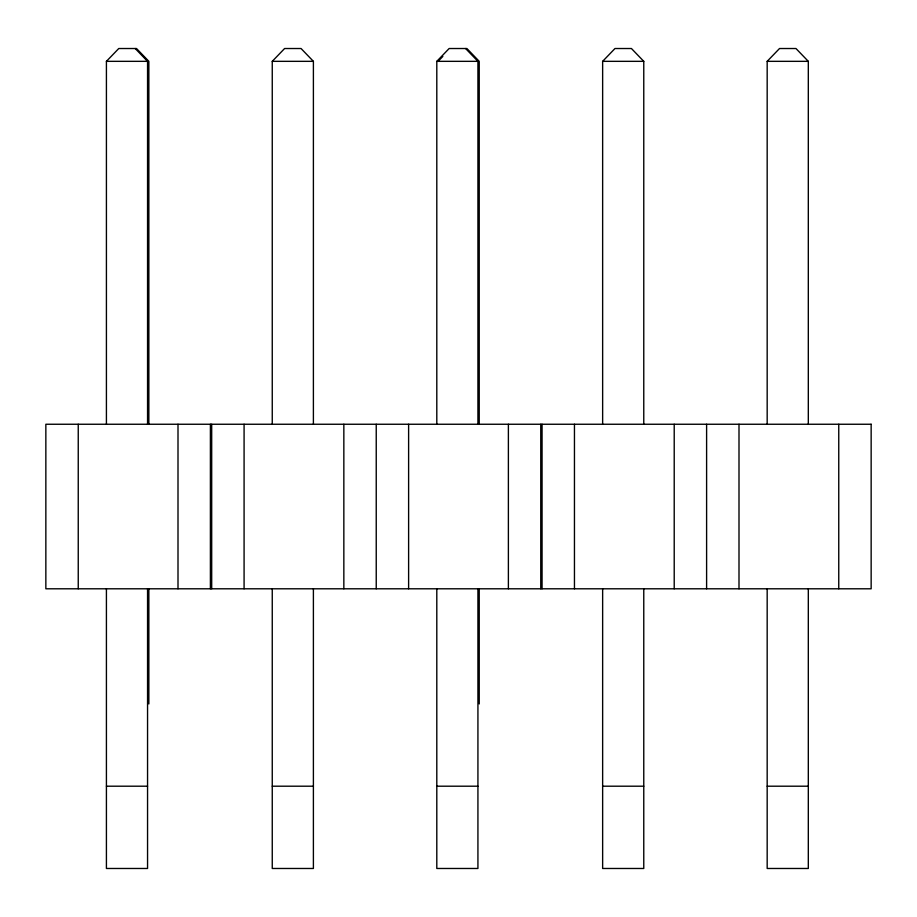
<?xml version="1.0" encoding="UTF-8"?>
<svg xmlns="http://www.w3.org/2000/svg" width="917" height="917" viewBox="0 0 917 917"><rect width="100%" height="100%" fill="white"/><g stroke="black" fill="none" stroke-linecap="round" stroke-linejoin="round"><path stroke-width="1.38" d="M106.418 424.25L106.418 61.336L118.763 48.521L136.507 48.521L148.852 61.336L148.852 424.25M272.257 424.25L272.257 61.336L284.602 48.521L301.051 48.521L313.396 61.336L313.396 424.25M436.801 424.25L436.801 61.336L449.135 48.521L466.891 48.521L479.224 61.336L479.224 424.25M438.097 61.336L442.842 56.407M602.641 424.25L602.641 61.336L614.975 48.521L631.435 48.521L643.768 61.336L643.768 424.25M767.174 424.25L767.174 61.336L779.519 48.521L795.967 48.521L808.313 61.336L808.313 424.25M106.418 61.336L147.557 61.336L147.557 424.25M272.257 61.336L313.396 61.336M436.801 61.336L477.929 61.336L477.929 424.25M602.641 61.336L643.768 61.336M767.174 61.336L808.313 61.336M106.418 786.201L147.557 786.201M272.257 786.201L313.396 786.201M436.801 786.201L477.929 786.201M602.641 786.201L643.768 786.201M767.174 786.201L808.313 786.201M465.595 48.521L477.929 61.336M135.212 48.521L147.557 61.336M838.757 424.25L838.757 588.794M808.313 588.794L808.313 868.479L767.174 868.479L767.174 588.794M738.999 424.25L738.999 588.794M706.606 424.25L706.606 588.794M674.213 424.25L674.213 588.794M643.768 588.794L643.768 868.479L602.641 868.479L602.641 588.794M574.455 424.25L574.455 588.794M542.062 424.25L542.062 588.794M540.766 424.25L540.766 588.794M508.385 424.25L508.385 588.794M479.224 588.794L479.224 703.935M477.929 588.794L477.929 868.479L436.801 868.479L436.801 588.794M408.615 424.25L408.615 588.794M376.234 424.25L376.234 588.794M343.841 424.25L343.841 588.794M313.396 588.794L313.396 868.479L272.257 868.479L272.257 588.794M244.082 424.25L244.082 588.794M211.689 424.25L211.689 588.794M210.394 424.25L210.394 588.794M178.001 424.25L178.001 588.794M148.852 588.794L148.852 703.935M147.557 588.794L147.557 868.479L106.418 868.479L106.418 588.794M78.243 424.25L78.243 588.794M871.15 424.25L45.85 424.25L45.85 588.794L871.15 588.794L871.15 424.25"/></g></svg>
